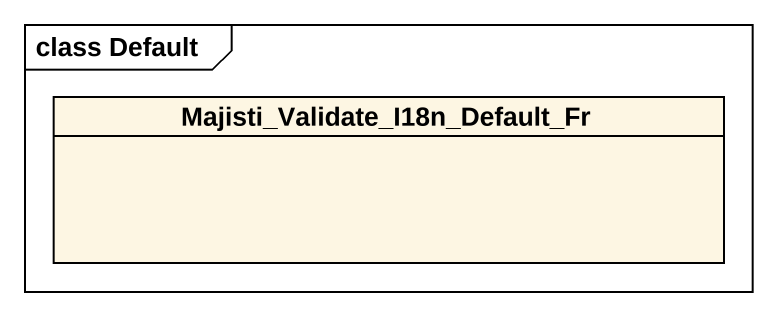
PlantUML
@startuml
mainframe class Default
hide circle
hide empty members
class "Majisti_Validate_I18n_Default_Fr" as Majisti_Validate_I18n
@enduml
